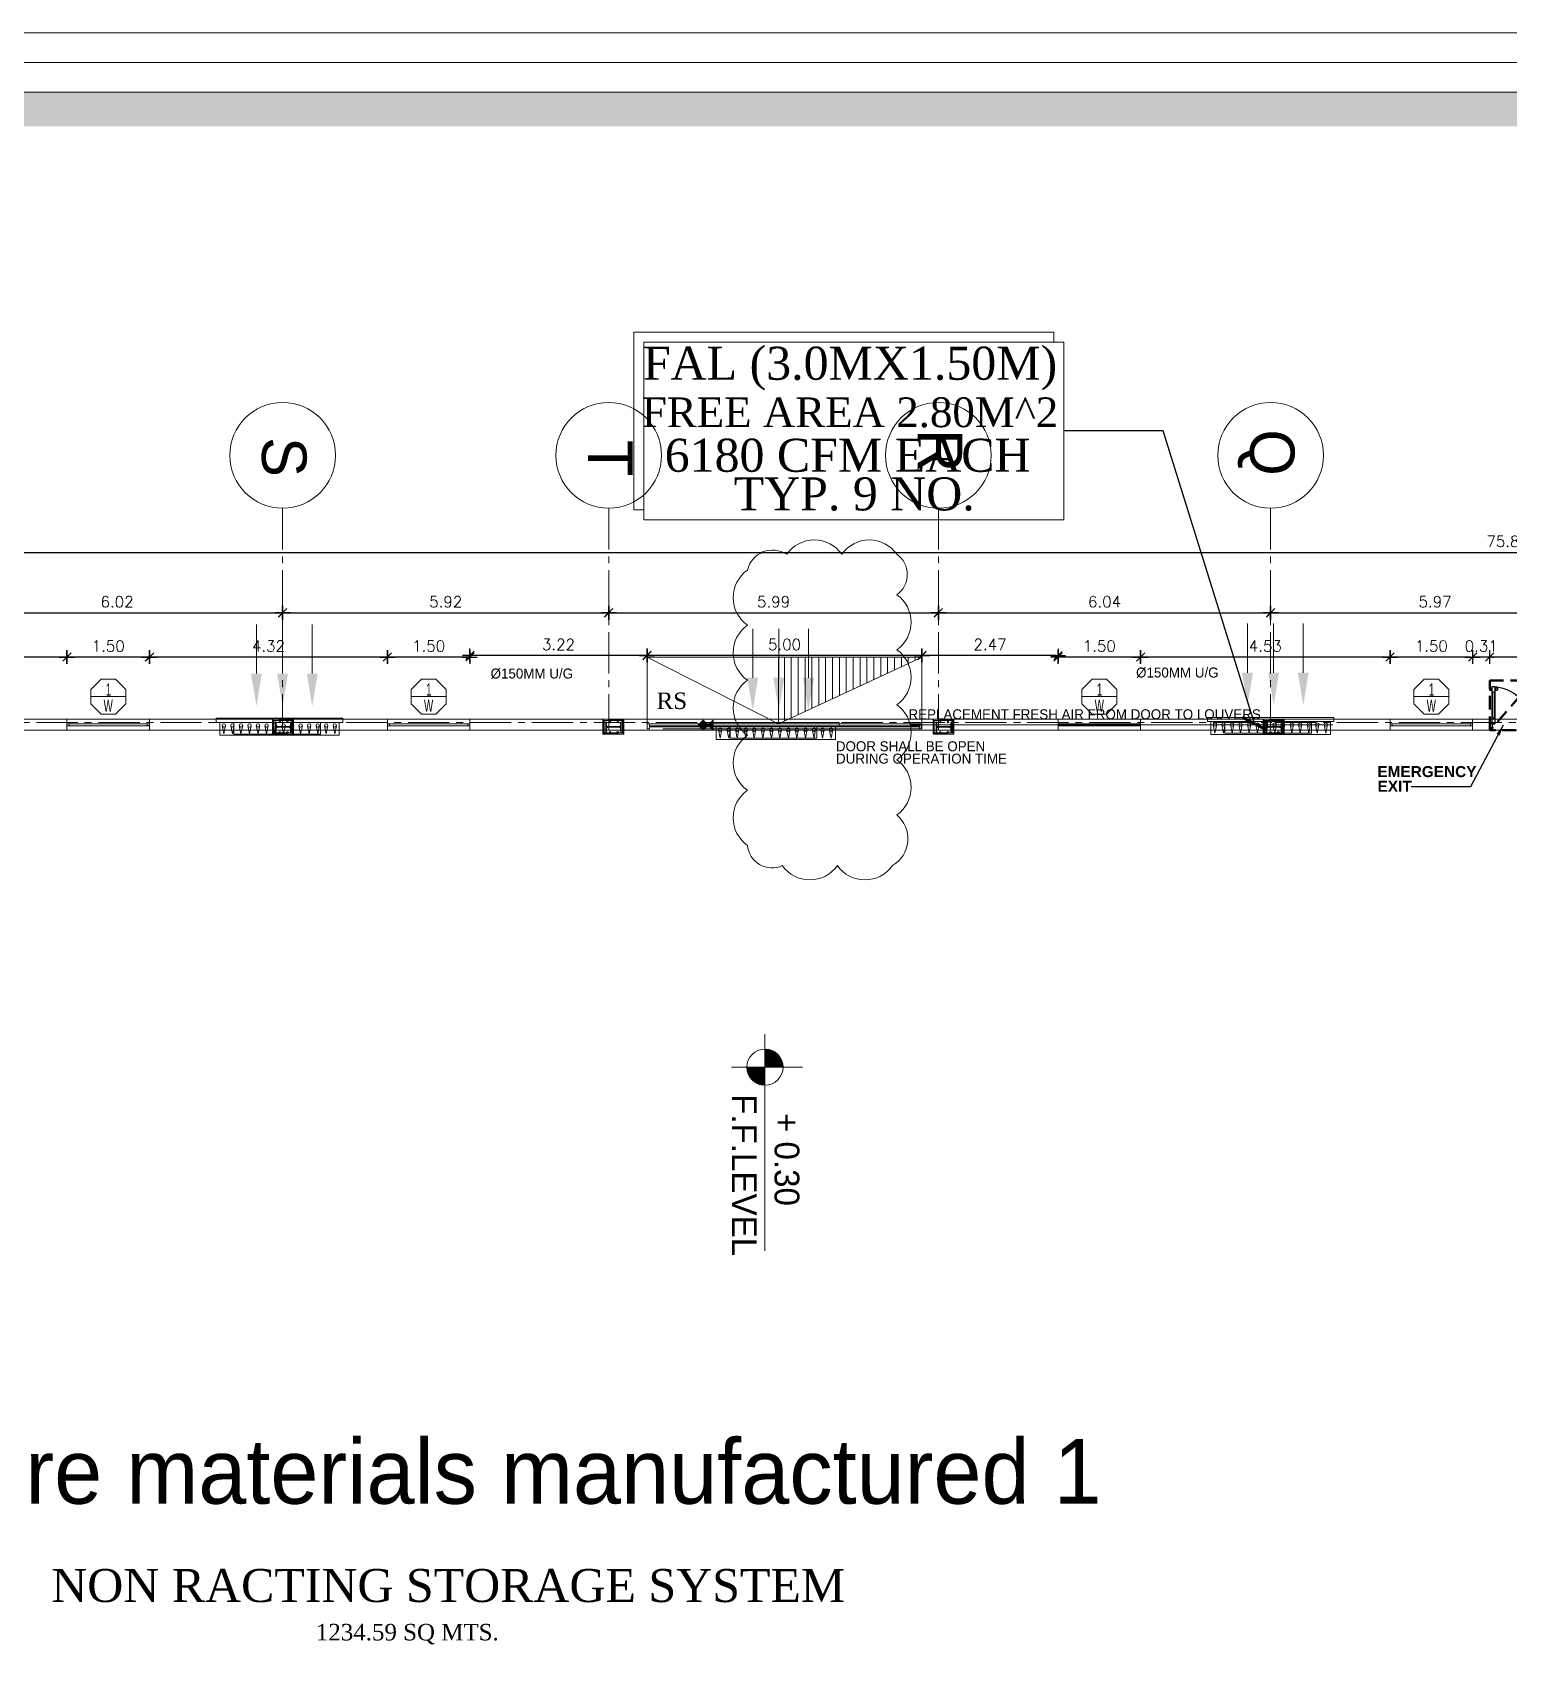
# Model space of a CAD drawing. Header units: inches. Extents: x -68096 to 69834, y -16833 to 17650.
# Drawn here: x 791.02 to 817.82, y 230.93 to 260.73 of the extents above; entities that cross this region are included whole.
import ezdxf
from ezdxf.enums import TextEntityAlignment as Align

# ---------------------------------------------------------------- set-up
doc = ezdxf.new("R2010")
doc.units = ezdxf.units.IN
doc.header["$MEASUREMENT"] = 0
for name, pattern in [('CENTER2', [1.125, 0.75, -0.125, 0.125, -0.125]), ('DASHED2', [0.375, 0.25, -0.125]), ('HIDDEN', [0.375, 0.25, -0.125])]:
    doc.linetypes.add(name, pattern=pattern)
for name, color, linetype in [('1-EX-DUCT', 8, 'Continuous'), ('A-TEXT', 3, 'Continuous'), ('AC3', 2, 'Continuous'), ('AXES', 251, 'CENTER2'), ('DIM18', 40, 'Continuous'), ('EAD', 20, 'Continuous'), ('ELEV', 37, 'Continuous'), ('FIXTURES', 1, 'Continuous'), ('H-DETL-TEXT', 3, 'Continuous'), ('LEVEL', 1, 'Continuous'), ('STAIR', 1, 'Continuous'), ('TEXT', 23, 'Continuous'), ('TILES', 1, 'Continuous'), ('wall plan', 40, 'Continuous'), ('WIN', 1, 'Continuous'), ('WINC', 2, 'Continuous'), ('WINDOOR', 5, 'Continuous'), ('WINDOW', 30, 'Continuous')]:
    doc.layers.add(name, color=color, linetype=linetype)
for name, color, linetype, lineweight in [('A-BORDER', 7, 'Continuous', 50), ('A-FIX', 1, 'Continuous', 18), ('ELE 6', 14, 'Continuous', 15), ('FIRE EMERGENCY LIGHT', 211, 'Continuous', 30), ('P-text', 3, 'Continuous', 0), ('TEXT30', 62, 'Continuous', 25)]:
    doc.layers.add(name, color=color, linetype=linetype, lineweight=lineweight)
doc.styles.add('Browallia', font='')
doc.styles.add('ISCOP3', font='swissc.ttf')
doc.styles.add('MAHER_TIMES', font='times.ttf')
doc.styles.add('roman-', font='romantic.ttf', dxfattribs={"width": 0.8})
doc.styles.add('ROMANS', font='romans.shx')
doc.styles.add('ROMANT', font='romant.shx')
doc.styles.get("Standard").update_dxf_attribs({"font": 'arial.ttf'})
doc.styles.add('STYLE1', font='arialbd.ttf')
doc.styles.get('Browallia').set_extended_font_data('BrowalliaUPC')
doc.dimstyles.new('100', dxfattribs={"dimtxt": 0.2, "dimasz": 0.035, "dimexe": 0, "dimexo": 0, "dimgap": 0.1, "dimtad": 1, "dimzin": 0, "dimdsep": 46, "dimtxsty": 'ROMANS', "dimblk": 'J2', "dimblk1": 'J2', "dimblk2": 'J2', "dimsah": 1, "dimcen": 0, "dimse1": 1, "dimse2": 1, "dimclrd": 1, "dimclre": 1, "dimclrt": 6, "dimadec": 0, "dimazin": 0, "dimtfac": 0.9, "dimtix": 1, "dimtmove": 2, "dimatfit": 3, "dimldrblk": 'J2', "dimfxl": 1, "dimtolj": 1, "dimtzin": 0, "dimarcsym": 0})
doc.dimstyles.new('sketch dim', dxfattribs={"dimtxt": 0.15, "dimasz": 0.109, "dimexe": 0.15, "dimexo": 0.1, "dimgap": 0.09, "dimtad": 1, "dimzin": 0, "dimdsep": 46, "dimtxsty": 'ROMANT', "dimblk": 'ARCHTICK', "dimcen": 0.05, "dimdle": 0.15, "dimclrd": 256, "dimclre": 256, "dimclrt": 4, "dimadec": 0, "dimazin": 0, "dimtfac": 1, "dimtix": 1, "dimtofl": 0, "dimtmove": 2, "dimatfit": 3, "dimldrblk": 'ARCHTICK', "dimfxl": 0.15, "dimtolj": 1, "dimtzin": 0, "dimarcsym": 0})
doc.dimstyles.new('STANDARD$7', dxfattribs={"dimscale": 500, "dimtxt": 0.7, "dimasz": 5, "dimexe": 0.18, "dimexo": 0.5, "dimgap": 0.2, "dimtad": 0, "dimtih": 1, "dimtoh": 1, "dimdec": 4, "dimzin": 0, "dimdsep": 46, "dimtxsty": 'Standard', "dimcen": 0.09, "dimadec": 0, "dimazin": 0, "dimtfac": 1, "dimtdec": 4, "dimtofl": 0, "dimtmove": 0, "dimatfit": 3, "dimfxl": 1, "dimtolj": 1, "dimtzin": 0, "dimarcsym": 0})

# ---------------------------------------------------------------- blocks, each defined once
blk = doc.blocks.new('FGFGFGGFH')
at = {"layer": 'ELEV', "lineweight": 5, "ltscale": 10}
blk.add_hatch(color=256, dxfattribs=at).paths.add_polyline_path([(240487.056, 378767.641), (240487.056, 378767.596, -0.414214), (240487.036, 378767.576), (240486.836, 378767.576, -0.414214), (240486.816, 378767.596), (240486.816, 378767.641, 0.414214), (240486.796, 378767.661), (240486.786, 378767.661), (240486.786, 378767.461), (240486.796, 378767.461, 0.414214), (240486.816, 378767.481), (240486.816, 378767.526, -0.414214), (240486.836, 378767.546), (240487.036, 378767.546, -0.414214), (240487.056, 378767.526), (240487.056, 378767.481, 0.414214), (240487.076, 378767.461), (240487.086, 378767.461), (240487.086, 378767.661), (240487.076, 378767.661, 0.414214)])
at = {"lineweight": 5}
for p, q in [((240486.752, 378767.701), (240487.132, 378767.701)), ((240486.752, 378767.429), (240486.752, 378767.701)), ((240486.775, 378767.677), (240487.109, 378767.677)), ((240486.775, 378767.452), (240486.775, 378767.677)), ((240487.109, 378767.452), (240486.775, 378767.452)), ((240487.109, 378767.677), (240487.109, 378767.452)), ((240487.132, 378767.701), (240487.132, 378767.429)), ((240487.132, 378767.429), (240486.752, 378767.429))]:
    blk.add_line(p, q, dxfattribs=at)
at = {"linetype": 'HIDDEN', "lineweight": 5}
for p, q in [((240486.76, 378767.693), (240487.124, 378767.693)), ((240486.76, 378767.436), (240486.76, 378767.693)), ((240487.124, 378767.436), (240486.76, 378767.436)), ((240486.767, 378767.685), (240487.117, 378767.685)), ((240486.767, 378767.444), (240486.767, 378767.685)), ((240487.117, 378767.444), (240486.767, 378767.444)), ((240487.117, 378767.685), (240487.117, 378767.444)), ((240487.124, 378767.693), (240487.124, 378767.436))]:
    blk.add_line(p, q, dxfattribs=at)
at = {"lineweight": 5}
for centre in [(240486.86, 378767.651), (240486.86, 378767.465), (240486.999, 378767.651), (240487, 378767.463)]:
    blk.add_circle(centre, 0.0141, dxfattribs=at)
blk = doc.blocks.new('door front')
at = {"linetype": 'DASHED2'}
for q in [(0, 0), (1.602, 0)]:
    blk.add_line((0.801, 0.905), q, dxfattribs=at)
blk.add_lwpolyline([(0, 0), (1.602, 0), (1.602, 0.905), (0, 0.905)], close=True, dxfattribs=at)
at = {"layer": 'WINC'}
blk.add_line((0.724, 0.216), (0.091, 0.216), dxfattribs=at)
blk.add_lwpolyline([(0.091, 0.085), (0.091, 0.348), (0.276, 0.533), (0.539, 0.533), (0.724, 0.348), (0.724, 0.085), (0.539, -0.1), (0.276, -0.1)], close=True, dxfattribs=at)
at = {"layer": 'WINDOOR'}
for p, q in [((-0.007, 0.765), (-0.007, 0.732)), ((0.024, 0.752), (0.04, 0.752)), ((0.024, 0.737), (0.04, 0.737)), ((0.04, 0.695), (0.04, 0.795)), ((0.09, 0.695), (0.04, 0.695)), ((0.09, 0.795), (0.09, 0.12)), ((0.106, 0.752), (0.09, 0.752)), ((0.106, 0.737), (0.09, 0.737)), ((1.494, 0.752), (1.51, 0.752)), ((1.494, 0.737), (1.51, 0.737)), ((1.51, 0.695), (1.56, 0.695)), ((1.56, 0.695), (1.56, 0.795)), ((1.576, 0.752), (1.56, 0.752)), ((1.576, 0.737), (1.56, 0.737)), ((0.09, 0.22), (0.04, 0.22)), ((1.51, 0.22), (1.56, 0.22))]:
    blk.add_line(p, q, dxfattribs=at)
at = {"layer": 'WINDOOR', "color": 1}
for p, q in [((1.51, 0.795), (1.51, 0.12)), ((0, 0), (0, 0.12)), ((0, 0.12), (0.09, 0.12)), ((0.05, 0), (0, 0)), ((1.6, 0.12), (1.51, 0.12)), ((1.55, 0), (1.6, 0))]:
    blk.add_line(p, q, dxfattribs=at)
at = {"layer": 'WINDOOR'}
for points in [[(0.024, 0.727), (0.024, 0.762)], [(0.05, 0.22), (0.05, 0.695)], [(0.08, 0.695), (0.08, 0.22)], [(0.106, 0.727), (0.106, 0.762)], [(0.137, 0.765), (0.137, 0.736)], [(1.463, 0.765), (1.463, 0.736)], [(1.494, 0.727), (1.494, 0.762)], [(1.52, 0.695), (1.52, 0.22)], [(1.55, 0.22), (1.55, 0.695)], [(1.576, 0.727), (1.576, 0.762)], [(1.607, 0.765), (1.607, 0.732)]]:
    blk.add_lwpolyline(points, dxfattribs=at)
for points in [[(0.04, 0.12), (0.04, 0.795), (0.09, 0.795), (0.09, 0.12)], [(1.56, 0.12), (1.56, 0.795), (1.51, 0.795), (1.51, 0.12)], [(0, 0), (0, 0.12), (0.04, 0.12), (0.04, 0.07), (0.05, 0.07), (0.05, 0)], [(1.6, 0), (1.6, 0.12), (1.56, 0.12), (1.56, 0.07), (1.55, 0.07), (1.55, 0)]]:
    blk.add_lwpolyline(points, close=True, dxfattribs=at)
for centre, radius, start, end in [((0.008, 0.752), 0.0197, 31.4112, 136.5903), ((0.011, 0.741), 0.0199, 208.8113, 313.389), ((0, 0), 0.8, 0, 83.5406), ((0.122, 0.752), 0.0197, 43.4097, 148.5888), ((0.119, 0.74), 0.0184, 224.2297, 347.8432), ((1.6, 0), 0.8, 96.4594, 180), ((1.478, 0.752), 0.0197, 31.4112, 136.5903), ((1.481, 0.74), 0.0184, 192.1568, 315.7703), ((1.592, 0.752), 0.0197, 43.4097, 148.5888), ((1.589, 0.741), 0.0199, 226.611, 331.1887)]:
    blk.add_arc(centre, radius, start, end, dxfattribs=at)
at = {"layer": 'TEXT', "style": 'ISCOP3', "width": 0.7}
for s, p in [('D', (0.408, 0.382)), ('1', (0.403, 0.088))]:
    blk.add_text(s, height=0.22, dxfattribs=at).set_placement(p, align=Align.MIDDLE)
blk = doc.blocks.new('J2')
for p, q in [((-4, 0), (0, 0)), ((-2.19, -2.19), (2.15, 2.15)), ((0, 3.53), (0, -3.59)), ((0, 0), (3.82, 0))]:
    blk.add_line(p, q)
blk = doc.blocks.new('*D40')
at = {"color": 251, "lineweight": -2, "transparency": 16777216}
blk.add_line((789.576, 250.194), (795.522, 250.194), dxfattribs=at)
at = {"layer": 'Defpoints', "color": 0, "transparency": 16777216}
for p in [(795.557, 250.194), (789.541, 249.466), (795.557, 248.869)]:
    blk.add_point(p, dxfattribs=at)
at = {"color": 251, "lineweight": -2, "transparency": 16777216, "xscale": 0.035, "yscale": 0.035, "zscale": 0.035, "rotation": 180}
blk.add_blockref('J2', (789.541, 250.194), dxfattribs=at)
at = {"color": 251, "lineweight": -2, "transparency": 16777216, "xscale": 0.035, "yscale": 0.035, "zscale": 0.035}
blk.add_blockref('J2', (795.557, 250.194), dxfattribs=at)
at = {"color": 251, "lineweight": 0, "transparency": 16777216, "insert": (792.549, 250.394), "char_height": 0.2, "attachment_point": 5, "style": 'ROMANS'}
blk.add_mtext('\\A1;6.02', dxfattribs=at)
blk = doc.blocks.new('*D41')
at = {"color": 251, "lineweight": -2, "transparency": 16777216}
blk.add_line((795.592, 250.194), (801.447, 250.194), dxfattribs=at)
at = {"layer": 'Defpoints', "color": 0, "transparency": 16777216}
for p in [(801.482, 250.194), (801.482, 249.863), (795.557, 248.869)]:
    blk.add_point(p, dxfattribs=at)
at = {"color": 251, "lineweight": -2, "transparency": 16777216, "xscale": 0.035, "yscale": 0.035, "zscale": 0.035, "rotation": 180}
blk.add_blockref('J2', (795.557, 250.194), dxfattribs=at)
at = {"color": 251, "lineweight": -2, "transparency": 16777216, "xscale": 0.035, "yscale": 0.035, "zscale": 0.035}
blk.add_blockref('J2', (801.482, 250.194), dxfattribs=at)
at = {"color": 251, "lineweight": 0, "transparency": 16777216, "insert": (798.52, 250.394), "char_height": 0.2, "attachment_point": 5, "style": 'ROMANS'}
blk.add_mtext('\\A1;5.92', dxfattribs=at)
blk = doc.blocks.new('*D42')
at = {"color": 251, "lineweight": -2, "transparency": 16777216}
blk.add_line((801.517, 250.194), (807.435, 250.194), dxfattribs=at)
at = {"layer": 'Defpoints', "color": 0, "transparency": 16777216}
for p in [(807.47, 250.194), (801.482, 249.863), (807.47, 249.764)]:
    blk.add_point(p, dxfattribs=at)
at = {"color": 251, "lineweight": -2, "transparency": 16777216, "xscale": 0.035, "yscale": 0.035, "zscale": 0.035, "rotation": 180}
blk.add_blockref('J2', (801.482, 250.194), dxfattribs=at)
at = {"color": 251, "lineweight": -2, "transparency": 16777216, "xscale": 0.035, "yscale": 0.035, "zscale": 0.035}
blk.add_blockref('J2', (807.47, 250.194), dxfattribs=at)
at = {"color": 251, "lineweight": 0, "transparency": 16777216, "insert": (804.476, 250.394), "char_height": 0.2, "attachment_point": 5, "style": 'ROMANS'}
blk.add_mtext('\\A1;5.99', dxfattribs=at)
blk = doc.blocks.new('*D43')
at = {"color": 251, "lineweight": -2, "transparency": 16777216}
blk.add_line((807.505, 250.194), (813.472, 250.194), dxfattribs=at)
at = {"layer": 'Defpoints', "color": 0, "transparency": 16777216}
for p in [(813.507, 250.194), (807.47, 249.764), (813.507, 249.269)]:
    blk.add_point(p, dxfattribs=at)
at = {"color": 251, "lineweight": -2, "transparency": 16777216, "xscale": 0.035, "yscale": 0.035, "zscale": 0.035, "rotation": 180}
blk.add_blockref('J2', (807.47, 250.194), dxfattribs=at)
at = {"color": 251, "lineweight": -2, "transparency": 16777216, "xscale": 0.035, "yscale": 0.035, "zscale": 0.035}
blk.add_blockref('J2', (813.507, 250.194), dxfattribs=at)
at = {"color": 251, "lineweight": 0, "transparency": 16777216, "insert": (810.489, 250.394), "char_height": 0.2, "attachment_point": 5, "style": 'ROMANS'}
blk.add_mtext('\\A1;6.04', dxfattribs=at)
blk = doc.blocks.new('*D44')
at = {"color": 251, "lineweight": -2, "transparency": 16777216}
blk.add_line((813.542, 250.194), (819.446, 250.194), dxfattribs=at)
at = {"layer": 'Defpoints', "color": 0, "transparency": 16777216}
for p in [(819.481, 250.194), (813.507, 249.269), (819.481, 249.203)]:
    blk.add_point(p, dxfattribs=at)
at = {"color": 251, "lineweight": -2, "transparency": 16777216, "xscale": 0.035, "yscale": 0.035, "zscale": 0.035, "rotation": 180}
blk.add_blockref('J2', (813.507, 250.194), dxfattribs=at)
at = {"color": 251, "lineweight": -2, "transparency": 16777216, "xscale": 0.035, "yscale": 0.035, "zscale": 0.035}
blk.add_blockref('J2', (819.481, 250.194), dxfattribs=at)
at = {"color": 251, "lineweight": 0, "transparency": 16777216, "insert": (816.494, 250.394), "char_height": 0.2, "attachment_point": 5, "style": 'ROMANS'}
blk.add_mtext('\\A1;5.97', dxfattribs=at)
blk = doc.blocks.new('*D51')
at = {"color": 251, "lineweight": -2, "transparency": 16777216}
blk.add_line((779.908, 251.291), (855.718, 251.291), dxfattribs=at)
at = {"layer": 'Defpoints', "color": 0, "transparency": 16777216}
for p in [(855.753, 251.291), (779.873, 248.26), (855.753, 248.26)]:
    blk.add_point(p, dxfattribs=at)
at = {"color": 251, "lineweight": -2, "transparency": 16777216, "xscale": 0.035, "yscale": 0.035, "zscale": 0.035, "rotation": 180}
blk.add_blockref('J2', (779.873, 251.291), dxfattribs=at)
at = {"color": 251, "lineweight": -2, "transparency": 16777216, "xscale": 0.035, "yscale": 0.035, "zscale": 0.035}
blk.add_blockref('J2', (855.753, 251.291), dxfattribs=at)
at = {"color": 251, "lineweight": 0, "transparency": 16777216, "insert": (817.813, 251.491), "char_height": 0.2, "attachment_point": 5, "style": 'ROMANS'}
blk.add_mtext('\\A1;75.88', dxfattribs=at)
blk = doc.blocks.new('*D100')
at = {"color": 251, "lineweight": -2, "transparency": 16777216}
blk.add_line((819.055, 249.39), (817.523, 249.39), dxfattribs=at)
at = {"layer": 'Defpoints', "color": 0, "transparency": 16777216}
for p in [(817.488, 249.39), (817.488, 248.965), (819.09, 248.965)]:
    blk.add_point(p, dxfattribs=at)
at = {"color": 251, "lineweight": -2, "transparency": 16777216, "xscale": 0.035, "yscale": 0.035, "zscale": 0.035, "rotation": 180}
blk.add_blockref('J2', (817.488, 249.39), dxfattribs=at)
at = {"color": 251, "lineweight": -2, "transparency": 16777216, "xscale": 0.035, "yscale": 0.035, "zscale": 0.035}
blk.add_blockref('J2', (819.09, 249.39), dxfattribs=at)
at = {"color": 251, "lineweight": 0, "transparency": 16777216, "insert": (818.289, 249.59), "char_height": 0.2, "attachment_point": 5, "style": 'ROMANS'}
blk.add_mtext('\\A1;1.60', dxfattribs=at)
blk = doc.blocks.new('*D101')
at = {"color": 251, "lineweight": -2, "transparency": 16777216}
for p, q in [((817.142, 249.39), (817.107, 249.39)), ((817.488, 249.39), (817.177, 249.39)), ((817.523, 249.39), (817.558, 249.39))]:
    blk.add_line(p, q, dxfattribs=at)
at = {"layer": 'Defpoints', "color": 0, "transparency": 16777216}
for p in [(817.177, 249.39), (817.488, 248.965), (817.177, 248.14)]:
    blk.add_point(p, dxfattribs=at)
at = {"color": 251, "lineweight": -2, "transparency": 16777216, "xscale": 0.035, "yscale": 0.035, "zscale": 0.035}
blk.add_blockref('J2', (817.177, 249.39), dxfattribs=at)
at = {"color": 251, "lineweight": -2, "transparency": 16777216, "xscale": 0.035, "yscale": 0.035, "zscale": 0.035, "rotation": 180}
blk.add_blockref('J2', (817.488, 249.39), dxfattribs=at)
at = {"color": 251, "lineweight": 0, "transparency": 16777216, "insert": (817.333, 249.59), "char_height": 0.2, "attachment_point": 5, "style": 'ROMANS'}
blk.add_mtext('\\A1;0.31', dxfattribs=at)
blk = doc.blocks.new('*D102')
at = {"color": 251, "lineweight": -2, "transparency": 16777216}
blk.add_line((817.142, 249.39), (815.712, 249.39), dxfattribs=at)
at = {"layer": 'Defpoints', "color": 0, "transparency": 16777216}
for p in [(815.677, 249.39), (815.677, 248.06), (817.177, 248.14)]:
    blk.add_point(p, dxfattribs=at)
at = {"color": 251, "lineweight": -2, "transparency": 16777216, "xscale": 0.035, "yscale": 0.035, "zscale": 0.035, "rotation": 180}
blk.add_blockref('J2', (815.677, 249.39), dxfattribs=at)
at = {"color": 251, "lineweight": -2, "transparency": 16777216, "xscale": 0.035, "yscale": 0.035, "zscale": 0.035}
blk.add_blockref('J2', (817.177, 249.39), dxfattribs=at)
at = {"color": 251, "lineweight": 0, "transparency": 16777216, "insert": (816.427, 249.59), "char_height": 0.2, "attachment_point": 5, "style": 'ROMANS'}
blk.add_mtext('\\A1;1.50', dxfattribs=at)
blk = doc.blocks.new('*D103')
at = {"color": 251, "lineweight": -2, "transparency": 16777216}
blk.add_line((815.642, 249.39), (811.18, 249.39), dxfattribs=at)
at = {"layer": 'Defpoints', "color": 0, "transparency": 16777216}
for p in [(811.145, 249.39), (811.145, 248.06), (815.677, 248.06)]:
    blk.add_point(p, dxfattribs=at)
at = {"color": 251, "lineweight": -2, "transparency": 16777216, "xscale": 0.035, "yscale": 0.035, "zscale": 0.035, "rotation": 180}
blk.add_blockref('J2', (811.145, 249.39), dxfattribs=at)
at = {"color": 251, "lineweight": -2, "transparency": 16777216, "xscale": 0.035, "yscale": 0.035, "zscale": 0.035}
blk.add_blockref('J2', (815.677, 249.39), dxfattribs=at)
at = {"color": 251, "lineweight": 0, "transparency": 16777216, "insert": (813.411, 249.59), "char_height": 0.2, "attachment_point": 5, "style": 'ROMANS'}
blk.add_mtext('\\A1;4.53', dxfattribs=at)
blk = doc.blocks.new('*D104')
at = {"color": 251, "lineweight": -2, "transparency": 16777216}
blk.add_line((811.11, 249.39), (809.68, 249.39), dxfattribs=at)
at = {"layer": 'Defpoints', "color": 0, "transparency": 16777216}
for p in [(809.645, 249.39), (809.645, 248.06), (811.145, 248.06)]:
    blk.add_point(p, dxfattribs=at)
at = {"color": 251, "lineweight": -2, "transparency": 16777216, "xscale": 0.035, "yscale": 0.035, "zscale": 0.035, "rotation": 180}
blk.add_blockref('J2', (809.645, 249.39), dxfattribs=at)
at = {"color": 251, "lineweight": -2, "transparency": 16777216, "xscale": 0.035, "yscale": 0.035, "zscale": 0.035}
blk.add_blockref('J2', (811.145, 249.39), dxfattribs=at)
at = {"color": 251, "lineweight": 0, "transparency": 16777216, "insert": (810.395, 249.59), "char_height": 0.2, "attachment_point": 5, "style": 'ROMANS'}
blk.add_mtext('\\A1;1.50', dxfattribs=at)
blk = doc.blocks.new('*D105')
at = {"color": 251, "lineweight": -2, "transparency": 16777216}
blk.add_line((809.61, 249.418), (807.208, 249.418), dxfattribs=at)
at = {"layer": 'Defpoints', "color": 0, "transparency": 16777216}
for p in [(807.173, 249.418), (807.173, 249.028), (809.645, 248.06)]:
    blk.add_point(p, dxfattribs=at)
at = {"color": 251, "lineweight": -2, "transparency": 16777216, "xscale": 0.035, "yscale": 0.035, "zscale": 0.035, "rotation": 180}
blk.add_blockref('J2', (807.173, 249.418), dxfattribs=at)
at = {"color": 251, "lineweight": -2, "transparency": 16777216, "xscale": 0.035, "yscale": 0.035, "zscale": 0.035}
blk.add_blockref('J2', (809.645, 249.418), dxfattribs=at)
at = {"color": 251, "lineweight": 0, "transparency": 16777216, "insert": (808.409, 249.618), "char_height": 0.2, "attachment_point": 5, "style": 'ROMANS'}
blk.add_mtext('\\A1;2.47', dxfattribs=at)
blk = doc.blocks.new('*D106')
at = {"color": 251, "lineweight": -2, "transparency": 16777216}
blk.add_line((807.138, 249.418), (802.213, 249.418), dxfattribs=at)
at = {"layer": 'Defpoints', "color": 0, "transparency": 16777216}
for p in [(802.178, 249.418), (802.178, 248.812), (807.173, 249.028)]:
    blk.add_point(p, dxfattribs=at)
at = {"color": 251, "lineweight": -2, "transparency": 16777216, "xscale": 0.035, "yscale": 0.035, "zscale": 0.035, "rotation": 180}
blk.add_blockref('J2', (802.178, 249.418), dxfattribs=at)
at = {"color": 251, "lineweight": -2, "transparency": 16777216, "xscale": 0.035, "yscale": 0.035, "zscale": 0.035}
blk.add_blockref('J2', (807.173, 249.418), dxfattribs=at)
at = {"color": 251, "lineweight": 0, "transparency": 16777216, "insert": (804.675, 249.618), "char_height": 0.2, "attachment_point": 5, "style": 'ROMANS'}
blk.add_mtext('\\A1;5.00', dxfattribs=at)
blk = doc.blocks.new('*D107')
at = {"color": 251, "lineweight": -2, "transparency": 16777216}
blk.add_line((802.143, 249.418), (798.995, 249.418), dxfattribs=at)
at = {"layer": 'Defpoints', "color": 0, "transparency": 16777216}
for p in [(798.96, 249.418), (802.178, 248.812), (798.96, 248.26)]:
    blk.add_point(p, dxfattribs=at)
at = {"color": 251, "lineweight": -2, "transparency": 16777216, "xscale": 0.035, "yscale": 0.035, "zscale": 0.035, "rotation": 180}
blk.add_blockref('J2', (798.96, 249.418), dxfattribs=at)
at = {"color": 251, "lineweight": -2, "transparency": 16777216, "xscale": 0.035, "yscale": 0.035, "zscale": 0.035}
blk.add_blockref('J2', (802.178, 249.418), dxfattribs=at)
at = {"color": 251, "lineweight": 0, "transparency": 16777216, "insert": (800.569, 249.618), "char_height": 0.2, "attachment_point": 5, "style": 'ROMANS'}
blk.add_mtext('\\A1;3.22', dxfattribs=at)
blk = doc.blocks.new('*D108')
at = {"color": 251, "lineweight": -2, "transparency": 16777216}
blk.add_line((798.925, 249.39), (797.495, 249.39), dxfattribs=at)
at = {"layer": 'Defpoints', "color": 0, "transparency": 16777216}
for p in [(797.46, 249.39), (797.46, 248.26), (798.96, 248.26)]:
    blk.add_point(p, dxfattribs=at)
at = {"color": 251, "lineweight": -2, "transparency": 16777216, "xscale": 0.035, "yscale": 0.035, "zscale": 0.035, "rotation": 180}
blk.add_blockref('J2', (797.46, 249.39), dxfattribs=at)
at = {"color": 251, "lineweight": -2, "transparency": 16777216, "xscale": 0.035, "yscale": 0.035, "zscale": 0.035}
blk.add_blockref('J2', (798.96, 249.39), dxfattribs=at)
at = {"color": 251, "lineweight": 0, "transparency": 16777216, "insert": (798.21, 249.59), "char_height": 0.2, "attachment_point": 5, "style": 'ROMANS'}
blk.add_mtext('\\A1;1.50', dxfattribs=at)
blk = doc.blocks.new('*D109')
at = {"color": 251, "lineweight": -2, "transparency": 16777216}
blk.add_line((797.425, 249.39), (793.174, 249.39), dxfattribs=at)
at = {"layer": 'Defpoints', "color": 0, "transparency": 16777216}
for p in [(793.139, 249.39), (793.139, 248.26), (797.46, 248.26)]:
    blk.add_point(p, dxfattribs=at)
at = {"color": 251, "lineweight": -2, "transparency": 16777216, "xscale": 0.035, "yscale": 0.035, "zscale": 0.035, "rotation": 180}
blk.add_blockref('J2', (793.139, 249.39), dxfattribs=at)
at = {"color": 251, "lineweight": -2, "transparency": 16777216, "xscale": 0.035, "yscale": 0.035, "zscale": 0.035}
blk.add_blockref('J2', (797.46, 249.39), dxfattribs=at)
at = {"color": 251, "lineweight": 0, "transparency": 16777216, "insert": (795.299, 249.59), "char_height": 0.2, "attachment_point": 5, "style": 'ROMANS'}
blk.add_mtext('\\A1;4.32', dxfattribs=at)
blk = doc.blocks.new('*D110')
at = {"color": 251, "lineweight": -2, "transparency": 16777216}
blk.add_line((793.104, 249.39), (791.674, 249.39), dxfattribs=at)
at = {"layer": 'Defpoints', "color": 0, "transparency": 16777216}
for p in [(791.639, 249.39), (791.639, 248.26), (793.139, 248.26)]:
    blk.add_point(p, dxfattribs=at)
at = {"color": 251, "lineweight": -2, "transparency": 16777216, "xscale": 0.035, "yscale": 0.035, "zscale": 0.035, "rotation": 180}
blk.add_blockref('J2', (791.639, 249.39), dxfattribs=at)
at = {"color": 251, "lineweight": -2, "transparency": 16777216, "xscale": 0.035, "yscale": 0.035, "zscale": 0.035}
blk.add_blockref('J2', (793.139, 249.39), dxfattribs=at)
at = {"color": 251, "lineweight": 0, "transparency": 16777216, "insert": (792.389, 249.59), "char_height": 0.2, "attachment_point": 5, "style": 'ROMANS'}
blk.add_mtext('\\A1;1.50', dxfattribs=at)
blk = doc.blocks.new('*D111')
at = {"color": 251, "lineweight": -2, "transparency": 16777216}
blk.add_line((791.604, 249.39), (787.046, 249.39), dxfattribs=at)
at = {"layer": 'Defpoints', "color": 0, "transparency": 16777216}
for p in [(787.011, 249.39), (787.011, 248.26), (791.639, 248.26)]:
    blk.add_point(p, dxfattribs=at)
at = {"color": 251, "lineweight": -2, "transparency": 16777216, "xscale": 0.035, "yscale": 0.035, "zscale": 0.035, "rotation": 180}
blk.add_blockref('J2', (787.011, 249.39), dxfattribs=at)
at = {"color": 251, "lineweight": -2, "transparency": 16777216, "xscale": 0.035, "yscale": 0.035, "zscale": 0.035}
blk.add_blockref('J2', (791.639, 249.39), dxfattribs=at)
at = {"color": 251, "lineweight": 0, "transparency": 16777216, "insert": (789.325, 249.59), "char_height": 0.2, "attachment_point": 5, "style": 'ROMANS'}
blk.add_mtext('\\A1;4.63', dxfattribs=at)
blk = doc.blocks.new('F.A.L.')
at = {"layer": 'AC3', "color": 1, "linetype": 'Continuous', "lineweight": 0}
for p, q in [((-733, 411), (-1441, 411)), ((-733, 34), (-1441, 34)), ((-733, -394), (-1441, -394))]:
    blk.add_line(p, q, dxfattribs=at)
for points in [[(-733, 490), (-733, 333), (-263, 411)], [(-733, 112), (-733, -45), (-263, 34)], [(-733, -316), (-733, -472), (-263, -394)]]:
    blk.add_solid(points, dxfattribs=at)
at = {"layer": 'ELE 6', "lineweight": 0}
blk.add_lwpolyline([(-26, -513), (-26, 737), (141, 737), (141, -513), (-26, -513)], dxfattribs=at)
at = {"layer": 'H-DETL-TEXT', "color": 12, "lineweight": 0}
blk.add_lwpolyline([(-88, -837), (-26, -837), (-26, 991), (-88, 991)], close=True, dxfattribs=at)
for points in [[(-26, -785), (159, -785), (159, 939), (-26, 939)], [(16, 906), (139, 881), (16, 856)], [(16, 783), (139, 758), (16, 733)], [(16, 659), (139, 635), (16, 610)], [(16, 536), (139, 512), (16, 487)], [(16, 413), (139, 388), (16, 364)], [(16, 290), (139, 265), (16, 241)], [(16, 167), (139, 142), (16, 118)], [(16, 44), (139, 19), (16, -6)], [(16, -79), (139, -104), (16, -129)], [(16, -203), (139, -227), (16, -252)], [(16, -326), (139, -350), (16, -375)], [(16, -449), (139, -474), (16, -498)], [(16, -572), (139, -597), (16, -621)], [(16, -695), (139, -720), (16, -744)]]:
    blk.add_lwpolyline(points, dxfattribs=at)
for centre in [(16, 881), (16, 758), (16, 635), (16, 512), (16, 388), (16, 265), (16, 142), (16, 19), (16, -104), (16, -227), (16, -350), (16, -474), (16, -597), (16, -720)]:
    blk.add_circle(centre, 24.6, dxfattribs=at)
blk = doc.blocks.new('_ARCHTICK')
at = {"color": 0, "linetype": 'ByBlock', "const_width": 0.15}
blk.add_lwpolyline([(-0.5, -0.5), (0.5, 0.5)], dxfattribs=at)

msp = doc.modelspace()

# ---------------------------------------------------------------- hatches: boundary and pattern name
at = {"layer": 'FIRE EMERGENCY LIGHT', "lineweight": 0, "true_color": 0x636466}
for points in [[(803.19536, 248.06398), (803.28595, 248.15456), (803.19536, 248.24515), (803.10478, 248.15456)], [(803.37653, 248.06398), (803.37653, 248.24515), (803.28595, 248.15456)]]:
    msp.add_hatch(color=251, dxfattribs=at).paths.add_polyline_path(points)
at = {"layer": 'LEVEL', "lineweight": 0, "true_color": 0x636466}
h = msp.add_hatch(dxfattribs=at)
h.set_pattern_fill('ANSI31', color=251, scale=0.1, angle=-90, style=0)
h.set_pattern_definition([(315, (803.291645, 425.689298), (0.0088388348, 0.0088388348), [])])
h.paths.add_polyline_path([(804.32004, 241.94061), (804.64897, 241.94061, 0.41421356), (804.32004, 242.26954)])
h.paths.add_polyline_path([(804.32004, 241.61168), (804.32004, 241.94061), (803.99111, 241.94061, 0.41421356)])
at = {"layer": 'TILES', "lineweight": 0, "ltscale": 10, "true_color": 0x636466}
h = msp.add_hatch(dxfattribs=at)
h.set_pattern_fill('ANSI31', color=251, angle=225, style=0)
h.set_pattern_definition([(270, (807.17275, 244.76967), (0.125, 6e-12), [])])
h.paths.add_polyline_path([(804.56347, 249.38996), (807.17275, 249.38996), (807.17275, 249.38967), (804.56347, 248.17835)])
at = {"layer": 'WIN', "linetype": 'Continuous', "lineweight": 0}
h = msp.add_hatch(color=86, dxfattribs=at)
h.paths.add_polyline_path([(753.52048, 259.65313), (753.52048, 111.45572), (963.30992, 111.45572), (963.30992, 259.65313)])
h.paths.add_polyline_path([(922.89008, 259.02765), (922.89008, 112.11079), (962.68444, 112.11079), (962.68444, 259.02765)], flags=16)
h.paths.add_polyline_path([(922.26459, 112.11079), (754.14633, 112.11079), (754.14633, 259.02765), (922.26459, 259.02765)], flags=16)
h = msp.add_hatch(color=7, dxfattribs=at)
h.paths.add_polyline_path([(753.52048, 259.65313), (753.52048, 111.45572), (963.30992, 111.45572), (963.30992, 259.65313)])
h.paths.add_polyline_path([(922.89008, 259.02765), (922.89008, 112.11079), (962.68444, 112.11079), (962.68444, 259.02765)], flags=16)
h.paths.add_polyline_path([(922.26459, 112.11079), (754.14633, 112.11079), (754.14633, 259.02765), (922.26459, 259.02765)], flags=16)

# ---------------------------------------------------------------- linework, layer by layer
at = {"color": 1, "lineweight": 0}
msp.add_line((806.9602, 248.15898), (814.6387, 248.15898), dxfattribs=at)
at = {"color": 4, "lineweight": 0}
msp.add_lwpolyline([(806.71535, 251.25645, 0.52056705), (805.71535, 251.25645, 0.52056705), (804.71535, 251.25645, 0.52056705), (804.00246, 250.96935, 0.52056705), (804.00246, 249.96935, 0.52056705), (804.00246, 248.96935, 0.52056705), (804.00246, 247.96935, 0.52056705), (804.00246, 246.96935, 0.52056705), (804.00246, 245.96935, 0.52056705), (804.63552, 245.60241, 0.52056705), (805.63552, 245.60241, 0.52056705), (806.63552, 245.60241, 0.52056705), (806.71535, 246.52258, 0.52056705), (806.71535, 247.52258, 0.52056705), (806.71535, 248.52258, 0.52056705), (806.71535, 249.52258, 0.52056705), (806.71535, 250.52258, 0.52056705)], format="xyb", close=True, dxfattribs=at)
at = {"color": 251, "lineweight": 0, "true_color": 0x636466}
for points in [[(803.14324, 184.90211), (779.87345, 184.90211), (779.87345, 248.25987), (817.57963, 248.25987)], [(780.07345, 191.17433), (780.07345, 248.05987), (817.53963, 248.05987)]]:
    msp.add_lwpolyline(points, dxfattribs=at)
for points in [[(779.87345, 248.25987), (855.7532, 248.25987), (855.7532, 184.90211), (779.87345, 184.90211)], [(780.07345, 248.05987), (855.5532, 248.05987), (855.5532, 185.10211), (780.07345, 185.10211)]]:
    msp.add_lwpolyline(points, close=True, dxfattribs=at)
at = {"lineweight": 0}
msp.add_lwpolyline([(855.5532, 185.10211), (780.07345, 185.10211), (780.07345, 248.05987), (855.5532, 248.05987)], close=True, dxfattribs=at)
at = {"layer": 'A-FIX', "color": 251, "lineweight": 0, "true_color": 0x636466}
for p, q in [((802.17762, 248.08835), (802.17762, 248.17835)), ((802.22262, 248.17835), (802.17762, 248.17835)), ((802.22262, 248.08835), (802.17762, 248.08835)), ((807.17275, 248.17835), (802.22262, 248.17835)), ((802.22262, 248.08835), (802.22262, 248.17835)), ((807.12775, 248.14268), (802.22262, 248.14268)), ((807.12775, 248.12402), (802.22262, 248.12402)), ((802.46405, 248.08835), (807.16228, 248.08835)), ((807.12775, 248.08835), (807.12775, 248.17835)), ((807.12775, 248.08835), (807.17275, 248.08835)), ((807.17275, 248.08835), (807.17275, 248.17835))]:
    msp.add_line(p, q, dxfattribs=at)
at = {"layer": 'AXES', "color": 251, "lineweight": 0, "true_color": 0x636466}
for p, q in [((795.55738, 252.09392), (795.55738, 248.05987)), ((801.48172, 252.09392), (801.48172, 248.05987)), ((807.47026, 252.09392), (807.47026, 248.05987)), ((813.50701, 252.09392), (813.50701, 248.05987)), ((860.46026, 248.20153), (772.92187, 248.20153))]:
    msp.add_line(p, q, dxfattribs=at)
at = {"layer": 'AXES', "color": 251, "lineweight": 0, "ltscale": 25, "true_color": 0x636466}
for centre in [(795.55738, 253.05392), (801.48172, 253.05392), (807.47026, 253.05392), (813.50701, 253.05392)]:
    msp.add_circle(centre, 0.96, dxfattribs=at)
at = {"layer": 'EAD', "lineweight": 0}
msp.add_lwpolyline([(809.56694, 255.11235), (809.56694, 255.29368), (801.9362, 255.29368), (801.9362, 252.06411), (802.11754, 252.06411)], dxfattribs=at)
msp.add_lwpolyline([(809.74828, 255.11235), (802.11754, 255.11235), (802.11754, 251.88278), (809.74828, 251.88278)], close=True, dxfattribs=at)
msp.add_lwpolyline([(809.74828, 255.11235), (802.11754, 255.11235), (802.11754, 251.88278), (809.74828, 251.88278)], close=True, dxfattribs=at)
at = {"layer": 'FIRE EMERGENCY LIGHT', "color": 251, "lineweight": 0, "true_color": 0x636466}
msp.add_lwpolyline([(803.19536, 248.06398), (803.28595, 248.15456), (803.19536, 248.24515), (803.10478, 248.15456)], close=True, dxfattribs=at)
msp.add_lwpolyline([(803.37653, 248.06398), (803.37653, 248.24515), (803.28595, 248.15456), (803.37653, 248.06398)], dxfattribs=at)
at = {"layer": 'FIXTURES', "color": 251, "lineweight": 0, "true_color": 0x636466}
for p, q in [((802.17762, 248.23319), (802.17762, 249.38996)), ((807.17337, 249.38996), (802.17762, 249.38996)), ((802.18209, 249.38996), (807.12118, 249.38996)), ((802.18209, 249.38996), (804.56313, 248.17819)), ((804.56313, 248.17819), (807.17337, 249.38996)), ((807.17275, 248.23319), (807.17275, 249.38996))]:
    msp.add_line(p, q, dxfattribs=at)
at = {"layer": 'LEVEL', "color": 251, "lineweight": 0, "true_color": 0x636466}
msp.add_circle((804.32004, 241.94061), 0.32893, dxfattribs=at)
at = {"layer": 'STAIR', "color": 251, "lineweight": 0, "true_color": 0x636466}
for p, q in [((804.32004, 238.60282), (804.32004, 242.54308)), ((805.00053, 241.94061), (803.71417, 241.94061))]:
    msp.add_line(p, q, dxfattribs=at)
at = {"layer": 'TILES', "color": 251, "lineweight": 0, "ltscale": 10, "true_color": 0x636466}
msp.add_line((804.56347, 248.17835), (804.56347, 249.38996), dxfattribs=at)
msp.add_lwpolyline([(807.15775, 248.17835), (807.15775, 248.08835)], dxfattribs=at)
at = {"layer": 'wall plan', "color": 251, "lineweight": 0, "true_color": 0x636466}
for p, q in [((791.63871, 248.05987), (791.63871, 248.25987)), ((793.13871, 248.05987), (793.13871, 248.25987)), ((797.46, 248.05987), (797.46, 248.25987)), ((798.96, 248.05987), (798.96, 248.25987)), ((802.17762, 248.23319), (802.17762, 248.08835)), ((807.17275, 248.23319), (807.17275, 248.08835)), ((809.64525, 248.05987), (809.64525, 248.25987)), ((811.14525, 248.05987), (811.14525, 248.25987)), ((815.67732, 248.05987), (815.67732, 248.25987)), ((817.17732, 248.05987), (817.17732, 248.25987))]:
    msp.add_line(p, q, dxfattribs=at)
at = {"layer": 'WIN', "color": 7, "linetype": 'Continuous', "lineweight": 0}
for points in [[(752.44464, 110.37988), (964.38576, 110.37988), (964.38576, 260.72897), (752.44464, 260.72897)], [(752.44464, 110.37988), (964.38576, 110.37988), (964.38576, 260.72897), (752.44464, 260.72897)], [(752.98256, 110.9178), (963.84784, 110.9178), (963.84784, 260.19105), (752.98256, 260.19105)], [(752.98256, 110.9178), (963.84784, 110.9178), (963.84784, 260.19105), (752.98256, 260.19105)], [(753.52048, 111.45572), (963.30992, 111.45572), (963.30992, 259.65313), (753.52048, 259.65313)], [(753.52048, 111.45572), (963.30992, 111.45572), (963.30992, 259.65313), (753.52048, 259.65313)]]:
    msp.add_lwpolyline(points, close=True, dxfattribs=at)
at = {"layer": 'WINC', "color": 251, "lineweight": 0, "true_color": 0x636466}
for p, q in [((792.07193, 248.67169), (792.70553, 248.67169)), ((797.89322, 248.67169), (798.52682, 248.67169)), ((810.07847, 248.67169), (810.71207, 248.67169)), ((816.11054, 248.67169), (816.74414, 248.67169))]:
    msp.add_line(p, q, dxfattribs=at)
for points in [[(792.70553, 248.80291), (792.70553, 248.54047), (792.51995, 248.35489), (792.2575, 248.35489), (792.07193, 248.54047), (792.07193, 248.80291), (792.2575, 248.98849), (792.51995, 248.98849)], [(798.52682, 248.80291), (798.52682, 248.54047), (798.34124, 248.35489), (798.07879, 248.35489), (797.89322, 248.54047), (797.89322, 248.80291), (798.07879, 248.98849), (798.34124, 248.98849)], [(810.71207, 248.80291), (810.71207, 248.54047), (810.52649, 248.35489), (810.26405, 248.35489), (810.07847, 248.54047), (810.07847, 248.80291), (810.26405, 248.98849), (810.52649, 248.98849)], [(816.74414, 248.80291), (816.74414, 248.54047), (816.55856, 248.35489), (816.29612, 248.35489), (816.11054, 248.54047), (816.11054, 248.80291), (816.29612, 248.98849), (816.55856, 248.98849)]]:
    msp.add_lwpolyline(points, close=True, dxfattribs=at)
at = {"layer": 'WINDOW', "color": 251, "linetype": 'Continuous', "lineweight": 0, "ltscale": 0.05, "true_color": 0x636466}
for p, q in [((791.63871, 248.25987), (793.13871, 248.25987)), ((797.46, 248.25987), (798.96, 248.25987)), ((809.64525, 248.25987), (811.14525, 248.25987)), ((815.67732, 248.25987), (817.17732, 248.25987)), ((793.13871, 248.05987), (791.63871, 248.05987)), ((791.67871, 248.17987), (793.09871, 248.17987)), ((793.09871, 248.13987), (791.67871, 248.13987)), ((798.96, 248.05987), (797.46, 248.05987)), ((797.5, 248.17987), (798.92, 248.17987)), ((798.92, 248.13987), (797.5, 248.13987)), ((811.14525, 248.05987), (809.64525, 248.05987)), ((809.68525, 248.17987), (811.10525, 248.17987)), ((811.10525, 248.13987), (809.68525, 248.13987)), ((817.17732, 248.05987), (815.67732, 248.05987)), ((815.71732, 248.17987), (817.13732, 248.17987)), ((817.13732, 248.13987), (815.71732, 248.13987))]:
    msp.add_line(p, q, dxfattribs=at)
at = {"layer": 'WINDOW', "color": 251, "lineweight": 0, "true_color": 0x636466}
for p, q in [((791.67871, 248.17987), (791.63871, 248.17987)), ((791.67871, 248.13987), (791.63871, 248.13987)), ((791.67871, 248.17987), (791.67871, 248.13987)), ((793.09871, 248.17987), (793.09871, 248.13987)), ((793.09871, 248.17987), (793.13871, 248.17987)), ((793.09871, 248.13987), (793.13871, 248.13987)), ((797.5, 248.17987), (797.46, 248.17987)), ((797.5, 248.13987), (797.46, 248.13987)), ((797.5, 248.17987), (797.5, 248.13987)), ((798.92, 248.17987), (798.92, 248.13987)), ((798.92, 248.17987), (798.96, 248.17987)), ((798.92, 248.13987), (798.96, 248.13987)), ((809.68525, 248.17987), (809.64525, 248.17987)), ((809.68525, 248.13987), (809.64525, 248.13987)), ((809.68525, 248.17987), (809.68525, 248.13987)), ((811.10525, 248.17987), (811.10525, 248.13987)), ((811.10525, 248.17987), (811.14525, 248.17987)), ((811.10525, 248.13987), (811.14525, 248.13987)), ((815.71732, 248.17987), (815.67732, 248.17987)), ((815.71732, 248.13987), (815.67732, 248.13987)), ((815.71732, 248.17987), (815.71732, 248.13987)), ((817.13732, 248.17987), (817.13732, 248.13987)), ((817.13732, 248.17987), (817.17732, 248.17987)), ((817.13732, 248.13987), (817.17732, 248.13987))]:
    msp.add_line(p, q, dxfattribs=at)

# ---------------------------------------------------------------- block references
at = {"color": 251, "lineweight": 0, "true_color": 0x636466, "xscale": -1}
for p in [(241282.50512, -378519.44092), (241288.50512, -378519.44092), (241294.50512, -378519.44092), (241300.50512, -378519.44092)]:
    msp.add_blockref('FGFGFGGFH', p, dxfattribs=at)
at = {"layer": '1-EX-DUCT', "lineweight": 0, "xscale": -0.001258056558894, "yscale": 0.001258056558894, "zscale": 0.001258056558894, "rotation": 90}
for p in [(813.60431, 248.18391), (795.59856, 248.16836), (804.61459, 248.09128)]:
    msp.add_blockref('F.A.L.', p, dxfattribs=at)
at = {"layer": 'A-BORDER', "color": 251, "lineweight": 0, "true_color": 0x636466, "xscale": -1}
msp.add_blockref('door front', (819.08963, 248.05987), dxfattribs=at)

# ---------------------------------------------------------------- texts
at = {"color": 251, "linetype": 'Continuous', "lineweight": 0, "ltscale": 0.02, "true_color": 0x636466, "style": 'MAHER_TIMES'}
msp.add_text('RS', height=0.3, dxfattribs=at).set_placement((802.62833, 248.44588), align=Align.CENTER)
at = {"layer": 'A-TEXT', "color": 251, "linetype": 'ByBlock', "lineweight": 0, "true_color": 0x636466, "style": 'Browallia'}
for s, height, p in [('S', 0.81, (795.18113, 253.38522)), ('T', 0.81, (801.10547, 253.33274)), ('R', 0.81, (807.09401, 253.5308)), ('Q', 0.81, (813.13076, 253.52572)), ('F.F.LEVEL', 0.45, (803.71914, 241.45118)), ('+ 0.30', 0.45, (804.49449, 241.10981))]:
    msp.add_text(s, height=height, rotation=270, dxfattribs=at).set_placement(p)
at = {"layer": 'A-TEXT', "color": 7, "linetype": 'ByBlock', "lineweight": 0, "style": 'Browallia'}
for s, p in [('%%C150MM U/G', (799.33513, 248.99987)), ('%%C150MM U/G', (811.0626, 249.01823)), ('REPLACEMENT FRESH AIR FROM DOOR TO LOUVERS', (806.92762, 248.25987)), ('DOOR SHALL BE OPEN ', (805.60782, 247.67885)), ('DURING OPERATION TIME', (805.61166, 247.45413))]:
    msp.add_text(s, height=0.1817298, dxfattribs=at).set_placement(p)
at = {"layer": 'A-TEXT', "color": 251, "linetype": 'ByBlock', "lineweight": 0, "true_color": 0x636466, "style": 'Browallia'}
msp.add_text('Store materials manufactured 1', height=1.1745685, dxfattribs=at).set_placement((788.52526, 234.01037))
at = {"layer": 'P-text', "color": 41, "lineweight": 0, "style": 'roman-'}
for s, height, p in [('FAL (3.0MX1.50M)', 0.6, (805.86582, 254.42694)), ('FREE AREA 2.80M^ 2', 0.54, (805.86582, 253.56599)), ('6180 CFM EACH', 0.6, (805.82165, 252.75573)), ('TYP. 9 NO.', 0.6, (805.94136, 252.05425))]:
    msp.add_text(s, height=height, dxfattribs=at).set_placement(p, align=Align.CENTER)
at = {"layer": 'TEXT', "color": 251, "lineweight": 0, "true_color": 0x636466, "style": 'ISCOP3', "width": 0.7}
for s, p in [('1', (792.39272, 248.80043)), ('1', (798.21401, 248.80043)), ('1', (810.39926, 248.80043)), ('1', (816.43133, 248.80043)), ('W', (792.38781, 248.50618)), ('W', (798.2091, 248.50618)), ('W', (810.39435, 248.50618)), ('W', (816.42642, 248.50618))]:
    msp.add_text(s, height=0.22, dxfattribs=at).set_placement(p, align=Align.MIDDLE)
at = {"layer": 'TEXT30', "color": 7, "lineweight": 0, "style": 'STYLE1'}
for s, p in [('EMERGENCY', (815.44666, 247.20918)), ('EXIT', (815.44974, 246.94233))]:
    msp.add_text(s, height=0.2, dxfattribs=at).set_placement(p)
at = {"layer": 'TEXT30', "color": 251, "lineweight": 0, "true_color": 0x636466, "style": 'MAHER_TIMES'}
for s, height, p in [('NON RACTING STORAGE SYSTEM', 0.6, (791.35288, 232.22582)), ('1234.59 SQ MTS.', 0.3, (796.16038, 231.52811))]:
    msp.add_text(s, height=height, rotation=359.997573, dxfattribs=at).set_placement(p)

# ---------------------------------------------------------------- dimensions: what is measured, and where the dimension line sits
at = {"color": 251, "lineweight": 0, "true_color": 0x636466}
for base, p1, p2, picture, middle in [((855.7532, 251.29083), (779.87345, 248.25987), (855.7532, 248.25987), '*D51', (817.81332, 251.49083)), ((795.55738, 250.19424), (789.54117, 249.46624), (795.55738, 248.86927), '*D40', (792.54927, 250.39424)), ((801.48172, 250.19424), (795.55738, 248.86927), (801.48172, 249.86277), '*D41', (798.51955, 250.39424)), ((807.47026, 250.19424), (801.48172, 249.86277), (807.47026, 249.76391), '*D42', (804.47599, 250.39424)), ((813.50701, 250.19424), (807.47026, 249.76391), (813.50701, 249.26862), '*D43', (810.48863, 250.39424)), ((819.48112, 250.19424), (813.50701, 249.26862), (819.48112, 249.20328), '*D44', (816.49406, 250.39424)), ((787.01112, 249.38996), (791.63871, 248.25987), (787.01112, 248.25987), '*D111', (789.32492, 249.58996)), ((791.63871, 249.38996), (793.13871, 248.25987), (791.63871, 248.25987), '*D110', (792.38871, 249.58996)), ((793.13871, 249.38996), (797.46, 248.25987), (793.13871, 248.25987), '*D109', (795.29935, 249.58996)), ((797.46, 249.38996), (798.96, 248.25987), (797.46, 248.25987), '*D108', (798.21, 249.58996)), ((798.96, 249.41844), (802.17762, 248.81158), (798.96, 248.25987), '*D107', (800.56881, 249.61844)), ((802.17762, 249.41844), (807.17275, 249.02828), (802.17762, 248.81158), '*D106', (804.67518, 249.61844)), ((807.17275, 249.41844), (809.64525, 248.05987), (807.17275, 249.02828), '*D105', (808.409, 249.61844)), ((809.64525, 249.38996), (811.14525, 248.05987), (809.64525, 248.05987), '*D104', (810.39525, 249.58996)), ((811.14525, 249.38996), (815.67732, 248.05987), (811.14525, 248.05987), '*D103', (813.41128, 249.58996)), ((815.67732, 249.38996), (817.17732, 248.13987), (815.67732, 248.05987), '*D102', (816.42732, 249.58996)), ((817.17732, 249.38996), (817.48787, 248.96511), (817.17732, 248.13987), '*D101', (817.33259, 249.58996)), ((817.48787, 249.38996), (819.08963, 248.96511), (817.48787, 248.96511), '*D100', (818.28875, 249.58996))]:
    dim = msp.add_linear_dim(base=base, p1=p1, p2=p2, dimstyle='100', override={"dimclrd": 251, "dimclrt": 251}, dxfattribs=at)
    dim.commit()
    dim.dimension.update_dxf_attribs({"geometry": picture, "text_midpoint": middle})

# ---------------------------------------------------------------- leaders
at = {"layer": 'DIM18', "color": 251, "linetype": 'Continuous', "lineweight": 0, "true_color": 0x636466}
msp.add_leader([(817.73424, 248.15556), (817.137, 247.03134), (816.05981, 247.03134)], dimstyle='STANDARD$7', override={"dimscale": 1, "dimtxt": 0.2, "dimasz": 0.2, "dimexe": 0.14, "dimexo": 0.3, "dimgap": 0.09, "dimtdec": 2}, dxfattribs=at)
at = {"layer": 'EAD', "lineweight": 0}
msp.add_leader([(813.21492, 248.1802), (811.55625, 253.49756), (809.74828, 253.49756)], dimstyle='sketch dim', override={"dimasz": 0.35, "dimtad": 0, "dimfxl": 1.5, "dimfxlon": 1}, dxfattribs=at)

doc.saveas('drawing.dxf')
